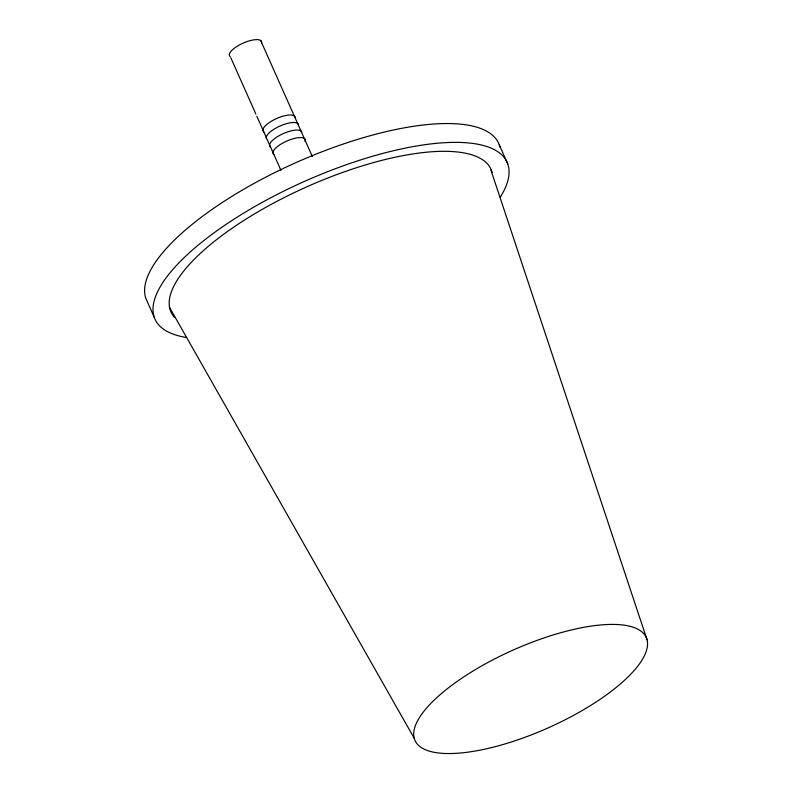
<?xml version="1.0" encoding="UTF-8"?>
<svg xmlns="http://www.w3.org/2000/svg" width="793" height="793" viewBox="0 0 793 793"><rect width="100%" height="100%" fill="white"/><g stroke="black" fill="none" stroke-linecap="round" stroke-linejoin="round"><path stroke-width="1.19" d="M169.424 307.208L414.194 738.214M499.332 145.03L507.718 163.864M260.659 40.483L312.283 156.419M230.813 57.76L255.842 113.994M256.843 116.234L266.726 138.438M280.93 170.326L267.211 139.518A17.525 5.908 -24 0 1 278.789 126.593A17.525 5.908 -24 0 1 298.495 124.62M154.338 317.507L145.952 298.674A192.729 64.967 -24 0 1 303.858 159.165A192.729 64.967 -24 0 1 499.977 147.201M490.887 169.96L647.048 639.753A126.583 42.673 -24 0 1 481.827 749.791A126.583 42.673 -24 0 1 462.993 677.4A126.583 42.673 -24 0 1 647.048 639.753M186.196 337.481A192.729 64.967 -24 0 1 303.798 181.696A192.729 64.967 -24 0 1 500.383 197.021M273.922 154.585A17.525 5.908 -24 0 1 287.591 140.718A17.525 5.908 -24 0 1 305.047 141.422M174.381 317.23A175.203 59.059 -24 0 1 303.045 188.516A175.203 59.059 -24 0 1 492.175 172.547M270.562 147.052A17.525 5.908 -24 0 1 282.139 134.126A17.525 5.908 -24 0 1 301.855 132.153M263.851 131.985A17.525 5.908 -24 0 1 275.439 119.059A17.525 5.908 -24 0 1 295.145 117.086M230.307 56.64A17.525 5.908 -24 0 1 243.976 42.772A17.525 5.908 -24 0 1 261.442 43.476"/></g></svg>
